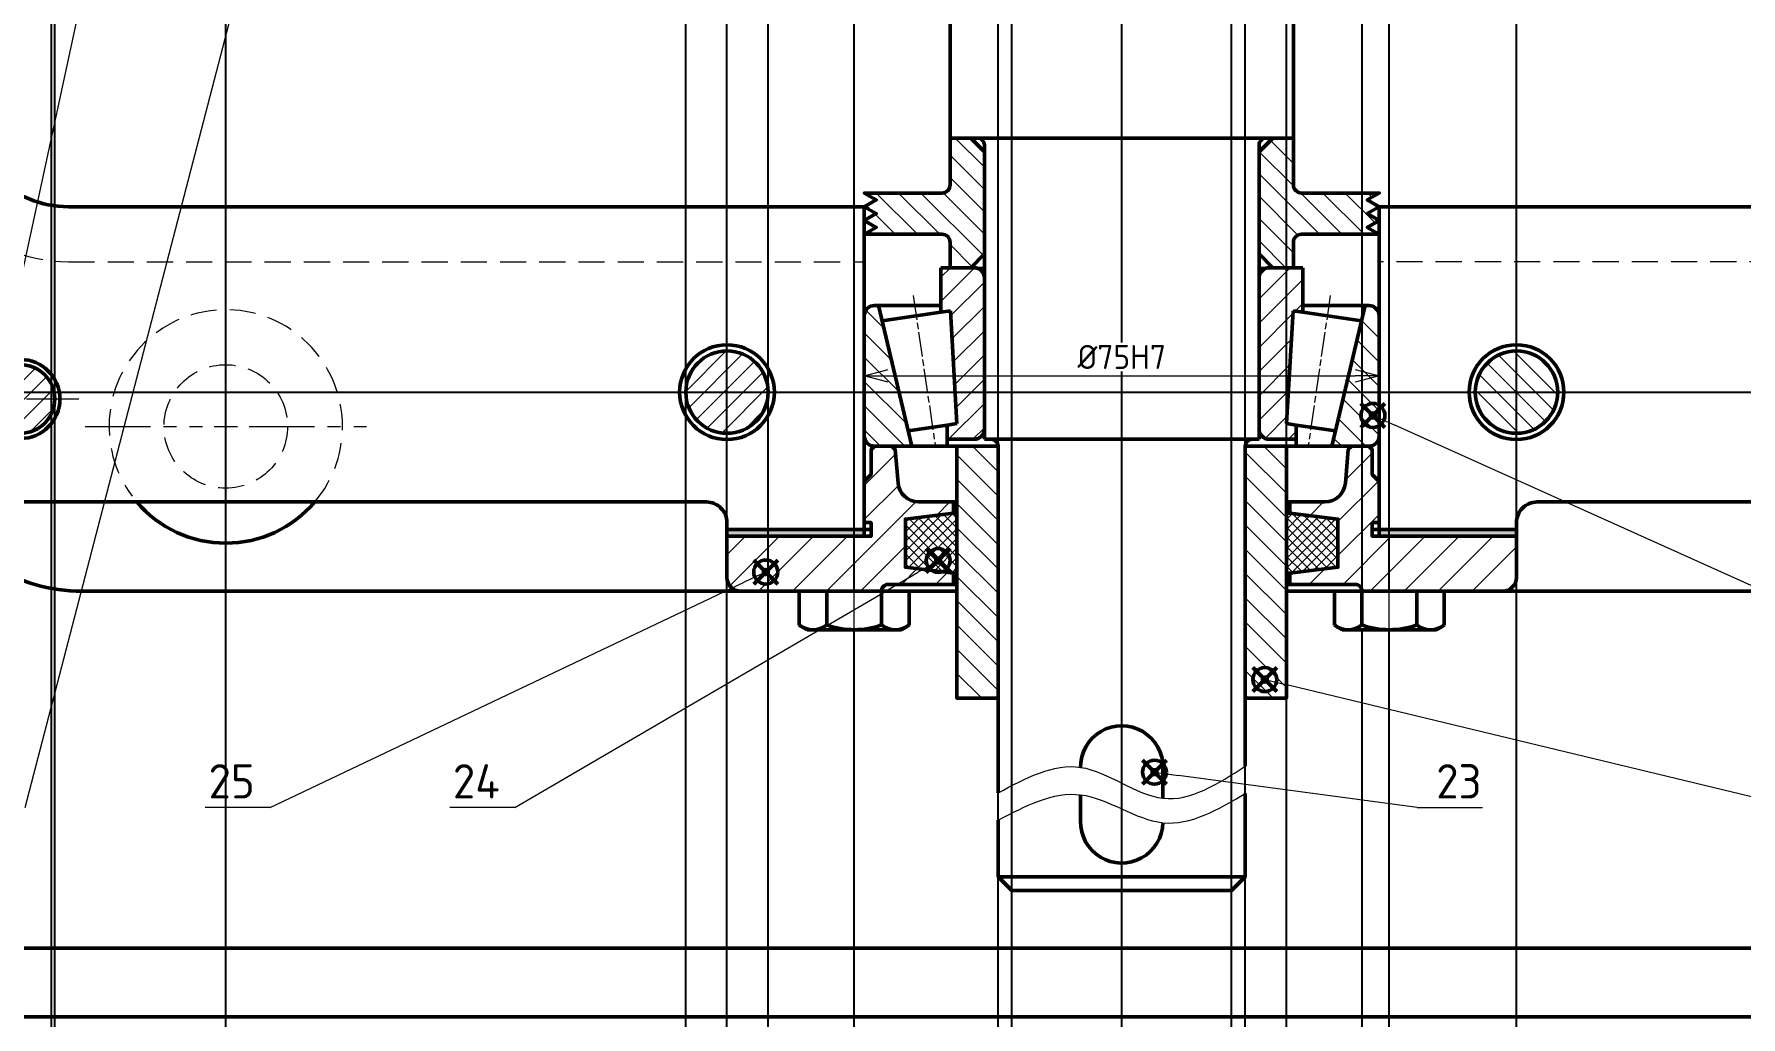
# Model space of a CAD drawing. Header units: millimetres. Extents: x 3015 to 4204, y 10565 to 11406.
# Drawn here: x 3299.6 to 3548.2, y 10564.7 to 10707.8 of the extents above; entities that cross this region are included whole.
import ezdxf

# ---------------------------------------------------------------- set-up
doc = ezdxf.new("R2010")
doc.units = ezdxf.units.MM
doc.header["$LTSCALE"] = 0.6
doc.set_wipeout_variables(frame=1)
for name, pattern in [('AM_ISO08W050x2', [9, 6, -0.75, 1.5, -0.75]), ('Amconstr', [9999, 9999, 0]), ('CENTER', [50.8, 31.75, -6.35, 6.35, -6.35]), ('HIDDEN', [9.525, 6.35, -3.175])]:
    doc.linetypes.add(name, pattern=pattern)
for name, color, linetype, lineweight in [('AM_0', 7, 'Continuous', 50), ('AM_5', 3, 'Continuous', 18), ('center', 1, 'CENTER', 15), ('dam', 7, 'Continuous', 50), ('dim', 3, 'Continuous', 15), ('hatch', 3, 'Continuous', 15), ('khuat', 7, 'HIDDEN', 20), ('manh', 1, 'Continuous', 15)]:
    doc.layers.add(name, color=color, linetype=linetype, lineweight=lineweight)
doc.layers.add('AM_12', color=7, linetype='Continuous', lineweight=50, plot=False)
doc.layers.add('AM_CL', color=1, linetype='Amconstr', lineweight=25, plot=False)
doc.styles.add('TCVN', font='')
doc.styles.get('TCVN').set_extended_font_data('TCVN 7284')
pattern_1 = [(45, (2803.3327, -82.4776), (-2.4748737, 2.4748737), [])]
pattern_2 = [(45, (2803.3327, -82.4776), (-0.70710678, 0.70710678), []), (135, (2803.3327, -82.4776), (-0.70710678, -0.70710678), [])]
pattern_3 = [(135, (0, 0), (-1.6263456, -1.6263456), [])]

# ---------------------------------------------------------------- blocks, each defined once
blk = doc.blocks.new('blgn2')
at = {"layer": 'hatch'}
h = blk.add_hatch(dxfattribs=at)
h.set_pattern_fill('_USER', color=256, scale=2, angle=45, pattern_type=0)
h.set_pattern_definition([(45, (-1578.1479, -11316.6133), (-1.41421356, 1.41421356), [])])
edge = h.paths.add_edge_path()
edge.add_arc((0, 0), 5, 0, 360)
at = {"layer": 'center', "ltscale": 0.4}
for p, q in [((0, 8.5), (0, -8.5)), ((8.5, 0), (-8.5, 0))]:
    blk.add_line(p, q, dxfattribs=at)
at = {"layer": 'dam'}
for radius in [5.75, 5]:
    blk.add_circle((0, 0), radius, dxfattribs=at)
blk = doc.blocks.new('blco2')
at = {"layer": 'hatch'}
h = blk.add_hatch(dxfattribs=at)
h.set_pattern_fill('_USER', color=256, scale=2, angle=45, pattern_type=0)
h.set_pattern_definition([(45, (-1528.1479, -11316.6133), (-1.41421356, 1.41421356), [])])
edge = h.paths.add_edge_path()
edge.add_arc((0, 0), 6, 0, 360)
at = {"layer": 'center', "ltscale": 0.5}
for p, q in [((0, -9.9), (0, 9.9)), ((-9.9, 0), (9.9, 0))]:
    blk.add_line(p, q, dxfattribs=at)
at = {"layer": 'dam'}
for radius in [6.9, 6]:
    blk.add_circle((0, 0), radius, dxfattribs=at)
blk = doc.blocks.new('b8')
blk.add_wipeout([(-8, 0), (-8, 4.95), (-6.87, 5.6), (6.87, 5.6), (8, 4.95), (8, 0)]).dxf.layer = 'dam'
at = {"layer": 'center', "ltscale": 0.6}
blk.add_line((0, 8.6), (0, -16), dxfattribs=at)
at = {"layer": 'dam'}
for p, q in [((-6.87, 5.6), (-8, 4.95)), ((-6.87, 5.6), (6.87, 5.6)), ((-6.87, 5.6), (6.87, 5.6)), ((6.87, 5.6), (8, 4.95)), ((-8, 0), (-8, 4.95)), ((-4, 0), (-4, 4.91)), ((4, 0), (4, 4.91)), ((8, 0), (8, 4.95)), ((8, 0.65), (8, 4.95)), ((-8, 0), (8, 0))]:
    blk.add_line(p, q, dxfattribs=at)
for centre, radius, start, end in [((-6, 2.34), 3.26, 52.1211, 127.8789), ((0, -6.4), 12, 70.5288, 109.4712), ((6, 2.34), 3.26, 52.1211, 127.8789)]:
    blk.add_arc(centre, radius, start, end, dxfattribs=at)
blk = doc.blocks.new('*U26')
at = {"layer": 'center', "color": 0, "linetype": 'CENTER', "ltscale": 0.5, "transparency": 16777216}
for p, q in [((0, 3.4), (0, 20.5)), ((-20.5, 0), (-3.4, 0)), ((3.4, 0), (20.5, 0)), ((0, -20.5), (0, -3.4))]:
    blk.add_line(p, q, dxfattribs=at)
at = {"layer": 'center', "color": 0, "linetype": 'Continuous', "ltscale": 0.5, "transparency": 16777216}
for p, q in [((-1.7, 0), (1.7, 0)), ((0, -1.7), (0, 1.7))]:
    blk.add_line(p, q, dxfattribs=at)
blk = doc.blocks.new('*S81')
at = {"layer": 'AM_12', "color": 4}
for p, q in [((3492.84, 10650.54), (3496.34, 10654.04)), ((3492.84, 10654.04), (3496.34, 10650.54))]:
    blk.add_line(p, q, dxfattribs=at)
blk.add_circle((3494.59, 10652.29), 1.75, dxfattribs=at)
blk = doc.blocks.new('*S82')
at = {"layer": 'AM_12', "color": 4}
for p, q in [((3477.1, 10612.06), (3480.6, 10615.56)), ((3477.1, 10615.56), (3480.6, 10612.06))]:
    blk.add_line(p, q, dxfattribs=at)
blk.add_circle((3478.85, 10613.81), 1.75, dxfattribs=at)
blk = doc.blocks.new('*S83')
at = {"layer": 'AM_12', "color": 4}
for p, q in [((3461.03, 10598.57), (3464.53, 10602.07)), ((3461.03, 10602.07), (3464.53, 10598.57))]:
    blk.add_line(p, q, dxfattribs=at)
blk.add_circle((3462.78, 10600.32), 1.75, dxfattribs=at)
blk = doc.blocks.new('*S84')
at = {"layer": 'AM_12', "color": 4}
for p, q in [((3429.52, 10629.41), (3433.02, 10632.91)), ((3429.52, 10632.91), (3433.02, 10629.41))]:
    blk.add_line(p, q, dxfattribs=at)
blk.add_circle((3431.27, 10631.16), 1.75, dxfattribs=at)
blk = doc.blocks.new('*S85')
at = {"layer": 'AM_12', "color": 4}
for p, q in [((3404.4, 10627.73), (3407.9, 10631.23)), ((3404.4, 10631.23), (3407.9, 10627.73))]:
    blk.add_line(p, q, dxfattribs=at)
blk.add_circle((3406.15, 10629.48), 1.75, dxfattribs=at)
blk = doc.blocks.new('*S113')
at = {"layer": 'AM_5'}
h = blk.add_hatch(color=3, dxfattribs=at)
edge = h.paths.add_edge_path(flags=0)
edge.add_arc((3462.78, 10600.32), 0.625, 0, 360)
at = {"layer": 'AM_5', "color": 3, "linetype": 'Continuous'}
blk.add_line((3463.4, 10600.24), (3466.25, 10599.86), dxfattribs=at)
at = {"layer": 'AM_5', "color": 3}
blk.add_line((3501.05, 10595.18), (3466.25, 10599.86), dxfattribs=at)
at = {"layer": 'AM_5'}
blk.add_line((3501.05, 10595.18), (3510.55, 10595.18), dxfattribs=at)
at = {"layer": 'AM_5', "color": 7, "insert": (3507.11, 10596.49), "char_height": 5, "attachment_point": 8, "style": 'TCVN'}
blk.add_mtext('23', dxfattribs=at)
blk = doc.blocks.new('*S114')
at = {"layer": 'AM_5'}
h = blk.add_hatch(color=3, dxfattribs=at)
edge = h.paths.add_edge_path(flags=0)
edge.add_arc((3478.85, 10613.81), 0.625, 0, 360)
at = {"layer": 'AM_5', "color": 3, "linetype": 'Continuous'}
blk.add_line((3479.46, 10613.67), (3482.25, 10612.99), dxfattribs=at)
at = {"layer": 'AM_5', "color": 3}
blk.add_line((3556.18, 10595.18), (3482.25, 10612.99), dxfattribs=at)
at = {"layer": 'AM_5'}
blk.add_line((3556.18, 10595.18), (3565.68, 10595.18), dxfattribs=at)
at = {"layer": 'AM_5', "color": 7, "insert": (3562.24, 10596.49), "char_height": 5, "attachment_point": 8, "style": 'TCVN'}
blk.add_mtext('22', dxfattribs=at)
blk = doc.blocks.new('*S115')
at = {"layer": 'AM_5'}
h = blk.add_hatch(color=3, dxfattribs=at)
edge = h.paths.add_edge_path(flags=0)
edge.add_arc((3494.59, 10652.29), 0.625, 0, 360)
at = {"layer": 'AM_5', "color": 3, "linetype": 'Continuous'}
blk.add_line((3495.16, 10652.03), (3497.78, 10650.85), dxfattribs=at)
at = {"layer": 'AM_5', "color": 3}
blk.add_line((3621.61, 10595.18), (3497.78, 10650.85), dxfattribs=at)
at = {"layer": 'AM_5'}
blk.add_line((3621.61, 10595.18), (3631.11, 10595.18), dxfattribs=at)
at = {"layer": 'AM_5', "color": 7, "insert": (3627.67, 10596.49), "char_height": 5, "attachment_point": 8, "style": 'TCVN'}
blk.add_mtext('21', dxfattribs=at)
blk = doc.blocks.new('*S118')
at = {"layer": 'AM_5'}
h = blk.add_hatch(color=3, dxfattribs=at)
edge = h.paths.add_edge_path(flags=0)
edge.add_arc((3311.55, 10736.58), 0.625, 0, 360)
at = {"layer": 'AM_5', "color": 3, "linetype": 'Continuous'}
blk.add_line((3311.42, 10735.97), (3310.81, 10733.16), dxfattribs=at)
at = {"layer": 'AM_5', "color": 3}
blk.add_line((3281.05, 10595.18), (3310.81, 10733.16), dxfattribs=at)
at = {"layer": 'AM_5'}
blk.add_line((3281.05, 10595.18), (3271.55, 10595.18), dxfattribs=at)
at = {"layer": 'AM_5', "color": 7, "insert": (3275.42, 10596.49), "char_height": 5, "attachment_point": 8, "style": 'TCVN'}
blk.add_mtext('27', dxfattribs=at)
blk = doc.blocks.new('*S119')
at = {"layer": 'AM_5'}
h = blk.add_hatch(color=3, dxfattribs=at)
edge = h.paths.add_edge_path(flags=0)
edge.add_arc((3406.15, 10629.48), 0.625, 0, 360)
at = {"layer": 'AM_5', "color": 3, "linetype": 'Continuous'}
blk.add_line((3405.59, 10629.21), (3402.99, 10627.98), dxfattribs=at)
at = {"layer": 'AM_5', "color": 3}
blk.add_line((3333.97, 10595.18), (3402.99, 10627.98), dxfattribs=at)
at = {"layer": 'AM_5'}
blk.add_line((3333.97, 10595.18), (3324.47, 10595.18), dxfattribs=at)
at = {"layer": 'AM_5', "color": 7, "insert": (3328.35, 10596.49), "char_height": 5, "attachment_point": 8, "style": 'TCVN'}
blk.add_mtext('25', dxfattribs=at)
blk = doc.blocks.new('*S120')
at = {"layer": 'AM_5'}
h = blk.add_hatch(color=3, dxfattribs=at)
edge = h.paths.add_edge_path(flags=0)
edge.add_arc((3431.27, 10631.16), 0.625, 0, 360)
at = {"layer": 'AM_5', "color": 3, "linetype": 'Continuous'}
blk.add_line((3430.73, 10630.84), (3428.24, 10629.4), dxfattribs=at)
at = {"layer": 'AM_5', "color": 3}
blk.add_line((3369.61, 10595.18), (3428.24, 10629.4), dxfattribs=at)
at = {"layer": 'AM_5'}
blk.add_line((3369.61, 10595.18), (3360.11, 10595.18), dxfattribs=at)
at = {"layer": 'AM_5', "color": 7, "insert": (3363.99, 10596.49), "char_height": 5, "attachment_point": 8, "style": 'TCVN'}
blk.add_mtext('24', dxfattribs=at)
blk = doc.blocks.new('_Open30')
at = {"color": 0, "linetype": 'ByBlock', "lineweight": -2}
for p, q in [((-1, 0.268), (0, 0)), ((0, 0), (-1, -0.268)), ((0, 0), (-1, 0))]:
    blk.add_line(p, q, dxfattribs=at)

msp = doc.modelspace()

# ---------------------------------------------------------------- hatches: boundary and pattern name
at = {"layer": 'hatch'}
h = msp.add_hatch(dxfattribs=at)
h.set_pattern_fill('_USER', color=256, scale=2.3, angle=135, pattern_type=0)
h.set_pattern_definition(pattern_3)
h.paths.add_polyline_path([(3431.802, 10684.682), (3420.502, 10684.682), (3422.234, 10683.682), (3420.502, 10682.682), (3422.234, 10681.682), (3420.502, 10680.682), (3422.234, 10679.682), (3420.502, 10678.682), (3431.802, 10678.682, -0.4142136), (3433.002, 10677.482), (3433.002, 10673.808), (3436.002, 10673.808), (3438.002, 10675.808), (3438.002, 10690.682), (3436.002, 10692.682), (3433.002, 10692.682), (3433.002, 10685.882, -0.4142136)])
h = msp.add_hatch(dxfattribs=at)
h.set_pattern_fill('_USER', color=256, scale=2.3, angle=135, pattern_type=0)
h.set_pattern_definition(pattern_3)
h.paths.add_polyline_path([(3483.002, 10685.882), (3483.002, 10692.682), (3480.002, 10692.682), (3478.002, 10690.682), (3478.002, 10675.808), (3480.002, 10673.808), (3483.002, 10673.808), (3483.002, 10677.482, -0.4142136), (3484.202, 10678.682), (3495.502, 10678.682), (3493.77, 10679.682), (3495.502, 10680.682), (3493.77, 10681.682), (3495.502, 10682.682), (3493.77, 10683.682), (3495.502, 10684.682), (3484.202, 10684.682, -0.4142136)])
h = msp.add_hatch(dxfattribs=at)
h.set_pattern_fill('_USER', color=256, scale=3.5, angle=45, pattern_type=0)
h.set_pattern_definition(pattern_1)
edge = h.paths.add_edge_path()
edge.add_line((3433.502, 10639.682), (3428.419, 10639.682))
edge.add_arc((3428.419, 10642.682), 3, 185, 270, ccw=False)
edge.add_line((3425.43, 10642.42), (3425.002, 10647.308))
edge.add_line((3425.002, 10647.308), (3424.502, 10647.808))
edge.add_line((3424.502, 10647.808), (3422.002, 10647.808))
edge.add_line((3422.002, 10647.808), (3421.502, 10647.308))
edge.add_line((3421.502, 10647.308), (3421.502, 10643.682))
edge.add_line((3421.502, 10643.682), (3420.502, 10642.682))
edge.add_line((3420.502, 10642.682), (3420.502, 10636.682))
edge.add_line((3420.502, 10636.682), (3421.502, 10636.682))
edge.add_line((3421.502, 10636.682), (3421.502, 10634.682))
edge.add_line((3421.502, 10634.682), (3400.502, 10634.682))
edge.add_line((3400.502, 10634.682), (3400.502, 10628.682))
edge.add_arc((3402.502, 10628.682), 2, 180, 270)
edge.add_line((3402.502, 10626.682), (3423.002, 10626.682))
edge.add_arc((3424.002, 10626.682), 1, 90, 180, ccw=False)
edge.add_line((3424.002, 10627.682), (3433.502, 10627.682))
edge.add_line((3433.502, 10627.682), (3433.502, 10629.322))
edge.add_line((3433.502, 10629.322), (3426.502, 10630.182))
edge.add_line((3426.502, 10630.182), (3426.502, 10633.682))
edge.add_line((3426.502, 10633.682), (3426.502, 10637.182))
edge.add_line((3426.502, 10637.182), (3433.502, 10638.041))
edge.add_line((3433.502, 10638.041), (3433.502, 10639.682))
h = msp.add_hatch(dxfattribs=at)
h.set_pattern_fill('_USER', color=256, scale=2.5, angle=135, pattern_type=0)
h.set_pattern_definition([(135, (2803.3327, -82.4776), (-1.76776695, -1.76776695), [])])
h.paths.add_polyline_path([(3482.002, 10647.808), (3476.002, 10647.808), (3476.002, 10611.082), (3482.002, 10611.082)])
h.paths.add_polyline_path([(3434.002, 10647.808), (3440.002, 10647.808), (3440.002, 10611.082), (3434.002, 10611.082)])
h = msp.add_hatch(dxfattribs=at)
h.set_pattern_fill('_USER', color=256, scale=3.5, angle=45, pattern_type=0)
h.set_pattern_definition(pattern_1)
edge = h.paths.add_edge_path()
edge.add_line((3482.502, 10639.682), (3487.586, 10639.682))
edge.add_arc((3487.586, 10642.682), 3, 270, 355)
edge.add_line((3490.575, 10642.42), (3491.002, 10647.308))
edge.add_line((3491.002, 10647.308), (3491.502, 10647.808))
edge.add_line((3491.502, 10647.808), (3494.002, 10647.808))
edge.add_line((3494.002, 10647.808), (3494.502, 10647.308))
edge.add_line((3494.502, 10647.308), (3494.502, 10643.682))
edge.add_line((3494.502, 10643.682), (3495.502, 10642.682))
edge.add_line((3495.502, 10642.682), (3495.502, 10636.682))
edge.add_line((3495.502, 10636.682), (3494.502, 10636.682))
edge.add_line((3494.502, 10636.682), (3494.502, 10634.682))
edge.add_line((3494.502, 10634.682), (3515.502, 10634.682))
edge.add_line((3515.502, 10634.682), (3515.502, 10628.682))
edge.add_arc((3513.502, 10628.682), 2, -90, 0, ccw=False)
edge.add_line((3513.502, 10626.682), (3493.002, 10626.682))
edge.add_arc((3492.002, 10626.682), 1, 0, 90)
edge.add_line((3492.002, 10627.682), (3482.502, 10627.682))
edge.add_line((3482.502, 10627.682), (3482.502, 10629.322))
edge.add_line((3482.502, 10629.322), (3489.502, 10630.182))
edge.add_line((3489.502, 10630.182), (3489.502, 10633.682))
edge.add_line((3489.502, 10633.682), (3489.502, 10637.182))
edge.add_line((3489.502, 10637.182), (3482.502, 10638.041))
edge.add_line((3482.502, 10638.041), (3482.502, 10639.682))
h = msp.add_hatch(dxfattribs=at)
h.set_pattern_fill('_USER', color=256, angle=45, double=1, pattern_type=0)
h.set_pattern_definition(pattern_2)
h.paths.add_polyline_path([(3434.002, 10633.682), (3434.002, 10629.322), (3433.502, 10629.322), (3426.502, 10630.182), (3426.502, 10633.682), (3426.502, 10637.182), (3433.502, 10638.041), (3434.002, 10638.041)])
h = msp.add_hatch(dxfattribs=at)
h.set_pattern_fill('_USER', color=256, angle=45, double=1, pattern_type=0)
h.set_pattern_definition(pattern_2)
h.paths.add_polyline_path([(3482.002, 10633.682), (3482.002, 10629.322), (3482.502, 10629.322), (3489.502, 10630.182), (3489.502, 10633.682), (3489.502, 10637.182), (3482.502, 10638.041), (3482.002, 10638.041)])
h = msp.add_hatch(color=256, dxfattribs=at)
h.dxf.hatch_style = 1
h.paths.add_polyline_path([(3400.502, 10634.682), (3420.502, 10634.682), (3420.502, 10635.682), (3400.502, 10635.682)])
h = msp.add_hatch(color=256, dxfattribs=at)
h.dxf.hatch_style = 1
h.paths.add_polyline_path([(3515.502, 10634.682), (3495.502, 10634.682), (3495.502, 10635.682), (3515.502, 10635.682)])

# ---------------------------------------------------------------- linework, layer by layer
at = {"layer": 'AM_5', "color": 3}
msp.add_line((3298.256, 10595.177), (3338.812, 10751.105), dxfattribs=at)
at = {"layer": 'AM_CL'}
for p, direction in [((3302.085, 10813.679), (0, 1)), ((3302.577, 10884.73), (0, 1)), ((3327.492, 10888.73), (0, 1)), ((3394.502, 10883.73), (0, 1)), ((3400.502, 11217.196), (0, 1)), ((3406.502, 10883.73), (0, 1)), ((3419.031, 10918.33), (0, 1)), ((3440.002, 11164.796), (0, 1)), ((3442.002, 11164.796), (0, 1)), ((3458.002, 10918.33), (0, 1)), ((3474.002, 11164.796), (0, 1)), ((3476.002, 11164.796), (0, 1)), ((3482.002, 11164.796), (0, 1)), ((3493.002, 11164.796), (0, 1)), ((3496.973, 10918.33), (0, 1)), ((3515.502, 10883.73), (0, 1)), ((3400.502, 10655.682), (1, 0))]:
    msp.add_xline(p, direction, dxfattribs=at)
at = {"layer": 'center'}
for p, q in [((3458.002, 10817.466), (3458.002, 10663.723)), ((3458.002, 10652.044), (3458.002, 10580.082))]:
    msp.add_line(p, q, dxfattribs=at)
at = {"layer": 'center', "linetype": 'AM_ISO08W050x2'}
for p, q in [((3427.629, 10669.765), (3430.876, 10647.601)), ((3488.376, 10669.765), (3485.129, 10647.601))]:
    msp.add_line(p, q, dxfattribs=at)
at = {"layer": 'dam'}
for p, q in [((3431.635, 10673.808), (3431.635, 10667.319)), ((3431.635, 10673.808), (3436.502, 10673.808)), ((3484.369, 10673.808), (3479.502, 10673.808)), ((3484.369, 10673.808), (3484.369, 10667.319)), ((3438.002, 10672.308), (3438.002, 10650.308)), ((3478.002, 10672.308), (3478.002, 10650.308)), ((3422.559, 10668.308), (3422.002, 10668.308)), ((3427.418, 10647.808), (3422.559, 10668.308)), ((3422.559, 10668.308), (3431.635, 10668.308)), ((3493.445, 10668.308), (3484.369, 10668.308)), ((3488.587, 10647.808), (3493.445, 10668.308)), ((3493.445, 10668.308), (3494.002, 10668.308)), ((3420.502, 10666.808), (3420.502, 10649.308)), ((3431.635, 10667.319), (3423.09, 10666.068)), ((3433.038, 10667.525), (3431.635, 10667.319)), ((3433.995, 10651.09), (3433.038, 10667.525)), ((3482.01, 10651.09), (3482.967, 10667.525)), ((3482.967, 10667.525), (3484.369, 10667.319)), ((3484.369, 10667.319), (3492.914, 10666.068)), ((3495.502, 10666.808), (3495.502, 10649.308)), ((3426.887, 10650.049), (3432.583, 10650.883)), ((3432.583, 10650.883), (3433.995, 10651.09)), ((3432.583, 10650.883), (3432.583, 10647.808)), ((3483.422, 10650.883), (3482.01, 10651.09)), ((3489.118, 10650.049), (3483.422, 10650.883)), ((3483.422, 10650.883), (3483.422, 10647.808)), ((3432.583, 10648.808), (3436.502, 10648.808)), ((3478.002, 10648.808), (3438.002, 10648.808)), ((3483.422, 10648.808), (3479.502, 10648.808)), ((3422.002, 10647.808), (3427.418, 10647.808)), ((3427.418, 10647.808), (3438.002, 10647.808)), ((3488.587, 10647.808), (3478.002, 10647.808)), ((3494.002, 10647.808), (3488.587, 10647.808)), ((3433.502, 10639.682), (3434.002, 10639.682)), ((3482.502, 10639.682), (3482.002, 10639.682)), ((3420.502, 10635.682), (3421.502, 10635.682)), ((3495.502, 10635.682), (3494.502, 10635.682)), ((3434.002, 10626.682), (3306.577, 10626.682)), ((3423.002, 10626.682), (3434.002, 10626.682)), ((3433.502, 10627.682), (3434.002, 10627.682)), ((3482.502, 10627.682), (3482.002, 10627.682)), ((3608.408, 10626.682), (3482.002, 10626.682)), ((3493.002, 10626.682), (3482.002, 10626.682)), ((3452.004, 10600.946), (3452.004, 10601.029)), ((3464, 10601.255), (3464, 10596.519)), ((3452.004, 10597.029), (3452.004, 10593.217)), ((3440.002, 10585.082), (3476.002, 10585.082))]:
    msp.add_line(p, q, dxfattribs=at)
at = {"layer": 'dam', "lineweight": 30}
for p, q in [((3436.502, 10673.808), (3438.002, 10673.808)), ((3479.502, 10673.808), (3478.002, 10673.808))]:
    msp.add_line(p, q, dxfattribs=at)
at = {"layer": 'dam'}
for points in [[(3518.502, 10899.73), (3641.408, 10899.73, -0.4142136), (3666.408, 10874.73), (3666.408, 10664.682, -0.4142136), (3641.408, 10639.682), (3518.502, 10639.682)], [(3495.502, 10856.73), (3610.408, 10856.73, -0.4142136), (3625.408, 10841.73), (3625.408, 10697.682, -0.4142136), (3610.408, 10682.682), (3495.502, 10682.682)], [(3169.999, 10731.706), (3169.999, 10710.995, 0.2713906), (3177.667, 10697.91), (3272.467, 10644.787, 0.1283902), (3292.02, 10639.682), (3397.502, 10639.682)], [(3289.577, 10731.706), (3289.577, 10697.682, 0.4142136), (3304.577, 10682.682), (3420.502, 10682.682)], [(3438.002, 10648.808), (3438.002, 10691.682, 0.4142136), (3437.002, 10692.682), (3437.002, 10692.682)], [(3478.002, 10648.808), (3478.002, 10691.682, -0.4142136), (3479.002, 10692.682), (3479.002, 10692.682)], [(3440.002, 10597.323), (3440.002, 10647.808, 0.4142136), (3439.002, 10648.808), (3439.002, 10648.808)], [(3476.002, 10601.202), (3476.002, 10647.808, -0.4142136), (3477.002, 10648.808), (3477.002, 10648.808)], [(3400.502, 10635.682), (3400.502, 10636.682, 0.4142136), (3397.502, 10639.682), (3397.502, 10639.682)], [(3518.502, 10639.682), (3518.502, 10639.682, 0.4142136), (3515.502, 10636.682), (3515.502, 10635.682)]]:
    msp.add_lwpolyline(points, format="xyb", dxfattribs=at)
for points in [[(3483.002, 10798.73), (3433.002, 10798.73), (3433.002, 10692.682), (3483.002, 10692.682)], [(3434.002, 10647.808), (3440.002, 10647.808), (3440.002, 10611.082), (3434.002, 10611.082)], [(3482.002, 10647.808), (3476.002, 10647.808), (3476.002, 10611.082), (3482.002, 10611.082)], [(3434.002, 10633.682), (3434.002, 10629.322), (3433.502, 10629.322), (3426.502, 10630.182), (3426.502, 10633.682), (3426.502, 10637.182), (3433.502, 10638.041), (3434.002, 10638.041)], [(3482.002, 10633.682), (3482.002, 10629.322), (3482.502, 10629.322), (3489.502, 10630.182), (3489.502, 10633.682), (3489.502, 10637.182), (3482.502, 10638.041), (3482.002, 10638.041)], [(3400.502, 10634.682), (3420.502, 10634.682), (3420.502, 10635.682), (3400.502, 10635.682)], [(3515.502, 10634.682), (3495.502, 10634.682), (3495.502, 10635.682), (3515.502, 10635.682)]]:
    msp.add_lwpolyline(points, close=True, dxfattribs=at)
for points in [[(3436.002, 10673.808), (3433.002, 10673.808), (3433.002, 10677.482, 0.4142136), (3431.802, 10678.682), (3420.502, 10678.682), (3422.234, 10679.682), (3420.502, 10680.682), (3422.234, 10681.682), (3420.502, 10682.682), (3422.234, 10683.682), (3420.502, 10684.682), (3431.802, 10684.682, 0.4142136), (3433.002, 10685.882), (3433.002, 10692.682), (3436.002, 10692.682), (3438.002, 10690.682), (3438.002, 10675.808)], [(3480.002, 10673.808), (3483.002, 10673.808), (3483.002, 10677.482, -0.4142136), (3484.202, 10678.682), (3495.502, 10678.682), (3493.77, 10679.682), (3495.502, 10680.682), (3493.77, 10681.682), (3495.502, 10682.682), (3493.77, 10683.682), (3495.502, 10684.682), (3484.202, 10684.682, -0.4142136), (3483.002, 10685.882), (3483.002, 10692.682), (3480.002, 10692.682), (3478.002, 10690.682), (3478.002, 10675.808)], [(3433.502, 10639.682), (3428.419, 10639.682, -0.3888787), (3425.43, 10642.42), (3425.002, 10647.308), (3425.002, 10647.308), (3424.502, 10647.808), (3422.002, 10647.808), (3421.502, 10647.308), (3421.502, 10643.682), (3420.502, 10642.682), (3420.502, 10636.682), (3421.502, 10636.682), (3421.502, 10634.682), (3400.502, 10634.682), (3400.502, 10628.682, 0.4142136), (3402.502, 10626.682), (3423.002, 10626.682, -0.4142136), (3424.002, 10627.682), (3433.502, 10627.682), (3433.502, 10629.322), (3426.502, 10630.182), (3426.502, 10633.682), (3426.502, 10637.182), (3433.502, 10638.041)], [(3482.502, 10639.682), (3487.586, 10639.682, 0.3888787), (3490.575, 10642.42), (3491.002, 10647.308), (3491.002, 10647.308), (3491.502, 10647.808), (3494.002, 10647.808), (3494.502, 10647.308), (3494.502, 10643.682), (3495.502, 10642.682), (3495.502, 10636.682), (3494.502, 10636.682), (3494.502, 10634.682), (3515.502, 10634.682), (3515.502, 10628.682, -0.4142136), (3513.502, 10626.682), (3493.002, 10626.682, 0.4142136), (3492.002, 10627.682), (3482.502, 10627.682), (3482.502, 10629.322), (3489.502, 10630.182), (3489.502, 10633.682), (3489.502, 10637.182), (3482.502, 10638.041)]]:
    msp.add_lwpolyline(points, format="xyb", close=True, dxfattribs=at)
for points in [[(3420.502, 10682.682), (3420.502, 10635.682), (3400.502, 10635.682)], [(3515.502, 10635.682), (3495.502, 10635.682), (3495.502, 10682.682)], [(3476.002, 10585.082), (3476.002, 10597.202)], [(3440.002, 10585.082), (3440.002, 10593.323)], [(3440.002, 10585.082), (3440.002, 10585.082), (3442.002, 10583.082), (3474.002, 10583.082), (3476.002, 10585.082), (3476.002, 10585.082)]]:
    msp.add_lwpolyline(points, dxfattribs=at)
for centre, radius, start, end in [((3436.502, 10672.308), 1.5, 0, 90), ((3479.502, 10672.308), 1.5, 90, 180), ((3422.002, 10666.808), 1.5, 90, 180), ((3494.002, 10666.808), 1.5, 0, 90), ((3422.002, 10649.308), 1.5, 180, 270), ((3436.502, 10650.308), 1.5, 270, 0), ((3479.502, 10650.308), 1.5, 180, 270), ((3494.002, 10649.308), 1.5, 270, 0), ((3306.577, 10651.682), 25, 206.71024, 270), ((3327.492, 10650.682), 17, 220.32022, 319.67978), ((3458.002, 10601.082), 6, 358.34469, 181.29472), ((3458.002, 10593.082), 6, 178.70528, 358.82614)]:
    msp.add_arc(centre, radius, start, end, dxfattribs=at)
at = {"layer": 'dim', "color": 3, "lineweight": 18}
for p, q in [((3420.502, 10659.058), (3420.502, 10659.058)), ((3424.002, 10658.058), (3492.002, 10658.058))]:
    msp.add_line(p, q, dxfattribs=at)
at = {"layer": 'hatch', "linetype": 'Continuous'}
for p, q in [((3431.635, 10672.409), (3433.035, 10673.808)), ((3431.635, 10668.873), (3436.569, 10673.807)), ((3478.002, 10669.278), (3482.532, 10673.808)), ((3478.154, 10672.966), (3478.845, 10673.657)), ((3433.081, 10666.783), (3438.002, 10671.705)), ((3478.002, 10665.743), (3484.369, 10672.11)), ((3433.275, 10663.442), (3438.002, 10668.169)), ((3483.275, 10667.48), (3484.369, 10668.574)), ((3495.466, 10667.138), (3494.332, 10668.272)), ((3423.339, 10665.018), (3420.739, 10667.618)), ((3478.002, 10662.207), (3482.945, 10667.15)), ((3495.502, 10663.565), (3492.931, 10666.137)), ((3424.437, 10660.384), (3420.502, 10664.319)), ((3433.47, 10660.101), (3438.002, 10664.634)), ((3478.002, 10658.672), (3482.727, 10663.396)), ((3495.502, 10660.03), (3492.253, 10663.279)), ((3425.536, 10655.751), (3420.502, 10660.784)), ((3433.664, 10656.76), (3438.002, 10661.098)), ((3495.502, 10656.494), (3491.576, 10660.421)), ((3478.002, 10655.136), (3482.508, 10659.642)), ((3426.634, 10651.117), (3420.502, 10657.248)), ((3433.859, 10653.419), (3438.002, 10657.563)), ((3478.002, 10651.601), (3482.289, 10655.888)), ((3495.502, 10652.959), (3490.899, 10657.563)), ((3426.407, 10647.808), (3420.502, 10653.713)), ((3432.784, 10648.808), (3438.002, 10654.027)), ((3495.502, 10649.423), (3490.221, 10654.704)), ((3436.319, 10648.808), (3438.002, 10650.492)), ((3478.88, 10648.943), (3482.071, 10652.134)), ((3493.582, 10647.808), (3489.544, 10651.846)), ((3422.871, 10647.808), (3420.502, 10650.177)), ((3482.281, 10648.808), (3483.422, 10649.949)), ((3490.046, 10647.808), (3488.866, 10648.988))]:
    msp.add_line(p, q, dxfattribs=at)
at = {"layer": 'khuat'}
for points in [[(3495.502, 10864.73), (3610.408, 10864.73, -0.4142136), (3633.408, 10841.73), (3633.408, 10697.682, -0.4142136), (3610.408, 10674.682), (3495.502, 10674.682)], [(3281.577, 10697.682, 0.4142136), (3304.577, 10674.682), (3420.502, 10674.682)]]:
    msp.add_lwpolyline(points, format="xyb", dxfattribs=at)
msp.add_circle((3327.492, 10650.682), 9, dxfattribs=at)
msp.add_arc((3327.492, 10650.682), 17, 319.67978, 216.67608, dxfattribs=at)
at = {"layer": 'manh'}
for points in [[(3440.002, 10597.323), (3452.004, 10601.029), (3464.001, 10596.519), (3476.002, 10601.202)], [(3440.002, 10593.323), (3452.004, 10597.029), (3464.001, 10592.959), (3476.002, 10597.202)]]:
    msp.add_spline(points, degree=3, dxfattribs=at)

# ---------------------------------------------------------------- block references
at = {"layer": 'AM_12'}
for name in ['*S81', '*S85', '*S84', '*S82', '*S83']:
    msp.add_blockref(name, (0, 0), dxfattribs=at)
at = {"layer": 'AM_5'}
for name in ['*S118', '*S119', '*S114', '*S113']:
    msp.add_blockref(name, (0, 0), dxfattribs=at)
at = {"layer": 'center', "linetype": 'CENTER', "ltscale": 0.5}
msp.add_blockref('*U26', (3327.492, 10650.682), dxfattribs=at)
at = {"layer": 'dam'}
for name, p in [('blco2', (3400.502, 10655.682)), ('blgn2', (3297.577, 10654.682))]:
    msp.add_blockref(name, p, dxfattribs=at)
at = {"layer": 'dam', "xscale": -1}
msp.add_blockref('blco2', (3515.502, 10655.682), dxfattribs=at)
at = {"layer": 'dim', "color": 3, "lineweight": 18, "xscale": 3.5, "yscale": 3.5, "zscale": 3.5, "rotation": 180}
msp.add_blockref('_Open30', (3420.502, 10658.058), dxfattribs=at)
at = {"layer": 'dim', "color": 3, "lineweight": 18, "xscale": 3.5, "yscale": 3.5, "zscale": 3.5}
msp.add_blockref('_Open30', (3495.502, 10658.058), dxfattribs=at)

# ---------------------------------------------------------------- next in the draw order: block references
at = {"layer": 'dam', "xscale": -1, "rotation": 180}
for p in [(3419.031, 10626.682), (3496.973, 10626.682)]:
    msp.add_blockref('b8', p, dxfattribs=at)

# ---------------------------------------------------------------- next in the draw order: linework, layer by layer
at = {"layer": 'AM_0'}
msp.add_lwpolyline([(3015.272, 10564.681), (3015.272, 11405.681), (4204.272, 11405.681), (4204.272, 10564.681)], close=True, dxfattribs=at)
at = {"layer": 'dam'}
msp.add_lwpolyline([(3025.272, 10574.681), (3025.272, 11395.681), (4194.272, 11395.681), (4194.272, 10574.681)], close=True, dxfattribs=at)

# ---------------------------------------------------------------- next in the draw order: block references
at = {"layer": 'AM_5'}
for name in ['*S115', '*S120']:
    msp.add_blockref(name, (0, 0), dxfattribs=at)

# ---------------------------------------------------------------- next in the draw order: texts
at = {"layer": 'dim', "insert": (3458.002, 10660.808), "char_height": 3.5, "attachment_point": 5, "style": 'TCVN', "bg_fill": 3, "box_fill_scale": 1.1, "bg_fill_color": 256, "bg_fill_true_color": 13158600, "bg_fill_transparency": 0}
msp.add_mtext('%%c75H7', dxfattribs=at)

doc.saveas('drawing.dxf')
